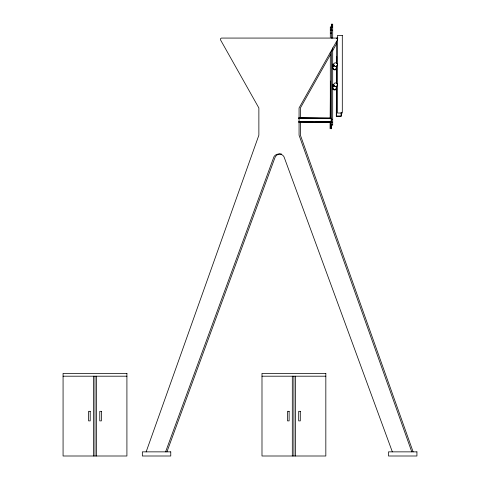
<?xml version="1.0" encoding="UTF-8"?>
<svg xmlns="http://www.w3.org/2000/svg" width="480" height="480" viewBox="0 0 480 480"><rect width="100%" height="100%" fill="white"/><g stroke="black" fill="none" stroke-linecap="round" stroke-linejoin="round"><path stroke-width="0.72" d="M330.132 128.802L330.18 121.644M330.204 118.35L330.48 81.102M330.87 27.306L330.876 26.718M331.47 128.814L331.5 124.944M332.79 88.608L332.784 88.62A1.914 1.914 0 0 0 336.486 88.65M332.796 87.054L333.702 85.884A1.914 1.914 0 0 1 334.164 85.698M332.934 68.496L332.934 68.514A1.914 1.914 0 0 0 336.636 68.538M332.946 66.948L332.946 66.936A1.914 1.914 0 0 1 334.308 65.592M336.504 85.95L336.282 116.4L341.166 116.43L341.196 112.662M336.522 83.58L336.654 65.814M336.672 63.444L336.72 56.736M336.852 38.838L336.852 38.22M146.148 451.86L258.87 135.192L258.87 107.976L220.536 39.9L220.488 38.766L221.382 38.07L337.878 38.07M165.582 451.86L273.402 158.208C274.548 152.604 283.38 152.604 284.526 158.208L392.346 451.86M166.92 451.86L274.734 158.208C275.448 155.286 278.628 153.342 281.556 154.026M330.336 54.81L300.396 107.976L300.396 117.54M332.526 50.922L336.54 43.788M332.988 87.168L333.294 86.772M331.356 24.96L332.694 24.96M331.356 26.874L332.694 26.874M331.356 27.33L332.694 27.33M330.306 27.882L331.644 27.882M330.306 29.802L331.644 29.802M331.356 30.186L332.694 30.186M330.306 30.252L331.644 30.252M330.306 33.114L331.644 33.114M332.694 64.2L333.714 64.2A1.914 1.914 0 0 1 336.666 63.126A1.914 1.914 0 0 1 336.666 66.264A1.914 1.914 0 0 1 333.714 65.196L332.694 65.196M332.694 84.312L333.714 84.312L334.608 83.148A1.914 1.914 0 0 1 337.302 84A1.914 1.914 0 0 1 336.222 86.604A1.914 1.914 0 0 1 333.714 85.302L332.694 85.302M331.356 119.316L332.694 119.316M331.356 122.178L332.694 122.178M330.306 122.244L331.644 122.244M331.356 122.634L332.694 122.634M331.356 124.548L332.694 124.548M330.306 125.106L331.644 125.106M330.306 125.556L331.644 125.556M330.306 127.476L331.644 127.476M63.072 376.2L126.912 376.2M261.99 376.2L325.83 376.2M298.692 117.804L330.84 118.038M299.01 118.008L331.158 118.242L331.134 122.16L298.548 121.926M298.998 118.176L318.258 118.32M298.572 118.38L331.158 118.62M316.182 121.68L331.134 121.788M298.974 121.722L330.822 121.95M298.74 122.148L330.588 122.376M336.546 38.07L337.44 38.766L337.398 39.9L299.064 107.976L299.064 135.192L411.78 451.86M413.118 451.86L300.396 135.192L300.396 121.95M341.25 112.236L341.25 115.968L336.366 115.968L336.366 86.13M336.366 41.382L336.366 63.756M336.366 65.994L336.366 83.898M332.694 24L332.694 38.256M332.694 47.886L332.694 125.508M331.644 124.974L331.644 128.43M331.356 24L331.356 38.256M331.356 50.172L331.356 125.508M330.306 26.928L330.306 37.458M330.306 52.356L330.306 117.9M330.306 121.56L330.306 128.43M295.506 376.2L295.506 456M293.91 376.2L293.91 456M292.314 376.2L292.314 456M96.588 376.2L96.588 456M94.992 376.2L94.992 456M93.396 376.2L93.396 456M336.444 68.412A1.914 1.914 0 0 1 335.274 69.3M333.822 69.096A1.914 1.914 0 0 1 333.126 68.388M336.156 66.102A1.914 1.914 0 0 1 336.642 66.96M333.138 67.062A1.914 1.914 0 0 1 333.444 66.666M336.492 88.062A1.914 1.914 0 0 1 334.632 89.466M334.134 89.4A1.914 1.914 0 0 1 332.982 88.5M336.006 86.208A1.914 1.914 0 0 1 336.498 87.072M335.874 86.382A1.914 1.914 0 0 1 335.472 89.394A1.914 1.914 0 0 1 332.67 88.23L332.67 87.24L333.558 86.076A1.914 1.914 0 0 1 334.518 85.818M335.874 66.27A1.914 1.914 0 0 1 335.472 69.282A1.914 1.914 0 0 1 332.67 68.118L332.67 67.128A1.914 1.914 0 0 1 334.518 65.706M333.714 64.2L333.714 65.196L333.714 64.2M333.714 84.312L333.714 85.302L333.714 84.312M342.3 35.472L337.416 35.472L337.416 113.04L342.3 113.04L342.3 35.472M126.912 373.368L63.072 373.368L63.072 456L126.912 456L126.912 373.368M325.83 373.368L261.99 373.368L261.99 456L325.83 456L325.83 373.368M90.204 411.312L88.608 411.312L88.608 420.888L90.204 420.888L90.204 411.312M101.376 411.312L99.78 411.312L99.78 420.888L101.376 420.888L101.376 411.312M289.122 411.312L287.526 411.312L287.526 420.888L289.122 420.888L289.122 411.312M300.294 411.312L298.698 411.312L298.698 420.888L300.294 420.888L300.294 411.312M170.766 451.86L142.338 451.86L142.338 456L170.766 456L170.766 451.86M416.928 451.86L388.5 451.86L388.5 456L416.928 456L416.928 451.86"/></g></svg>
